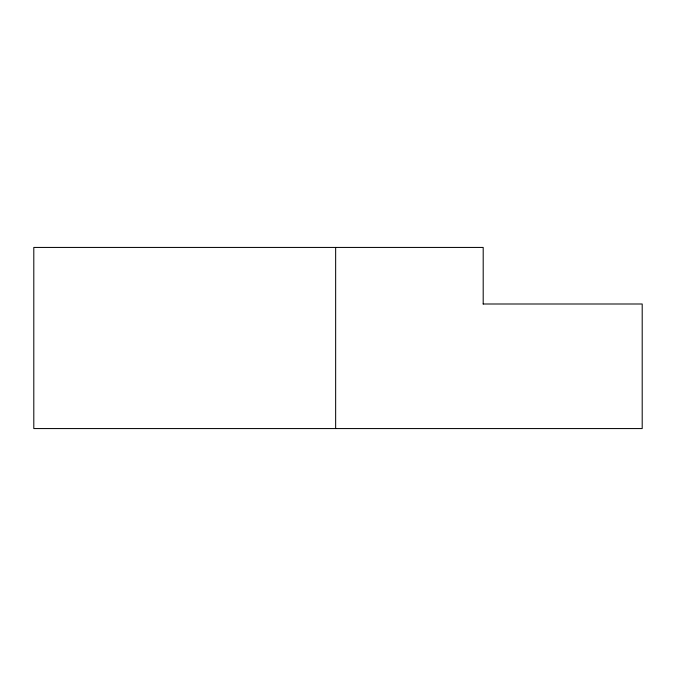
<?xml version="1.0" encoding="UTF-8"?>
<svg xmlns="http://www.w3.org/2000/svg" width="676" height="676" viewBox="0 0 676 676"><rect width="100%" height="100%" fill="white"/><g stroke="black" fill="none" stroke-linecap="round" stroke-linejoin="round"><path stroke-width="1.01" d="M483.129 303.997L642.2 303.997L642.2 428.567L33.8 428.567L33.8 247.433L483.196 247.433L483.196 303.997M335.651 247.433L335.651 428.567"/></g></svg>
